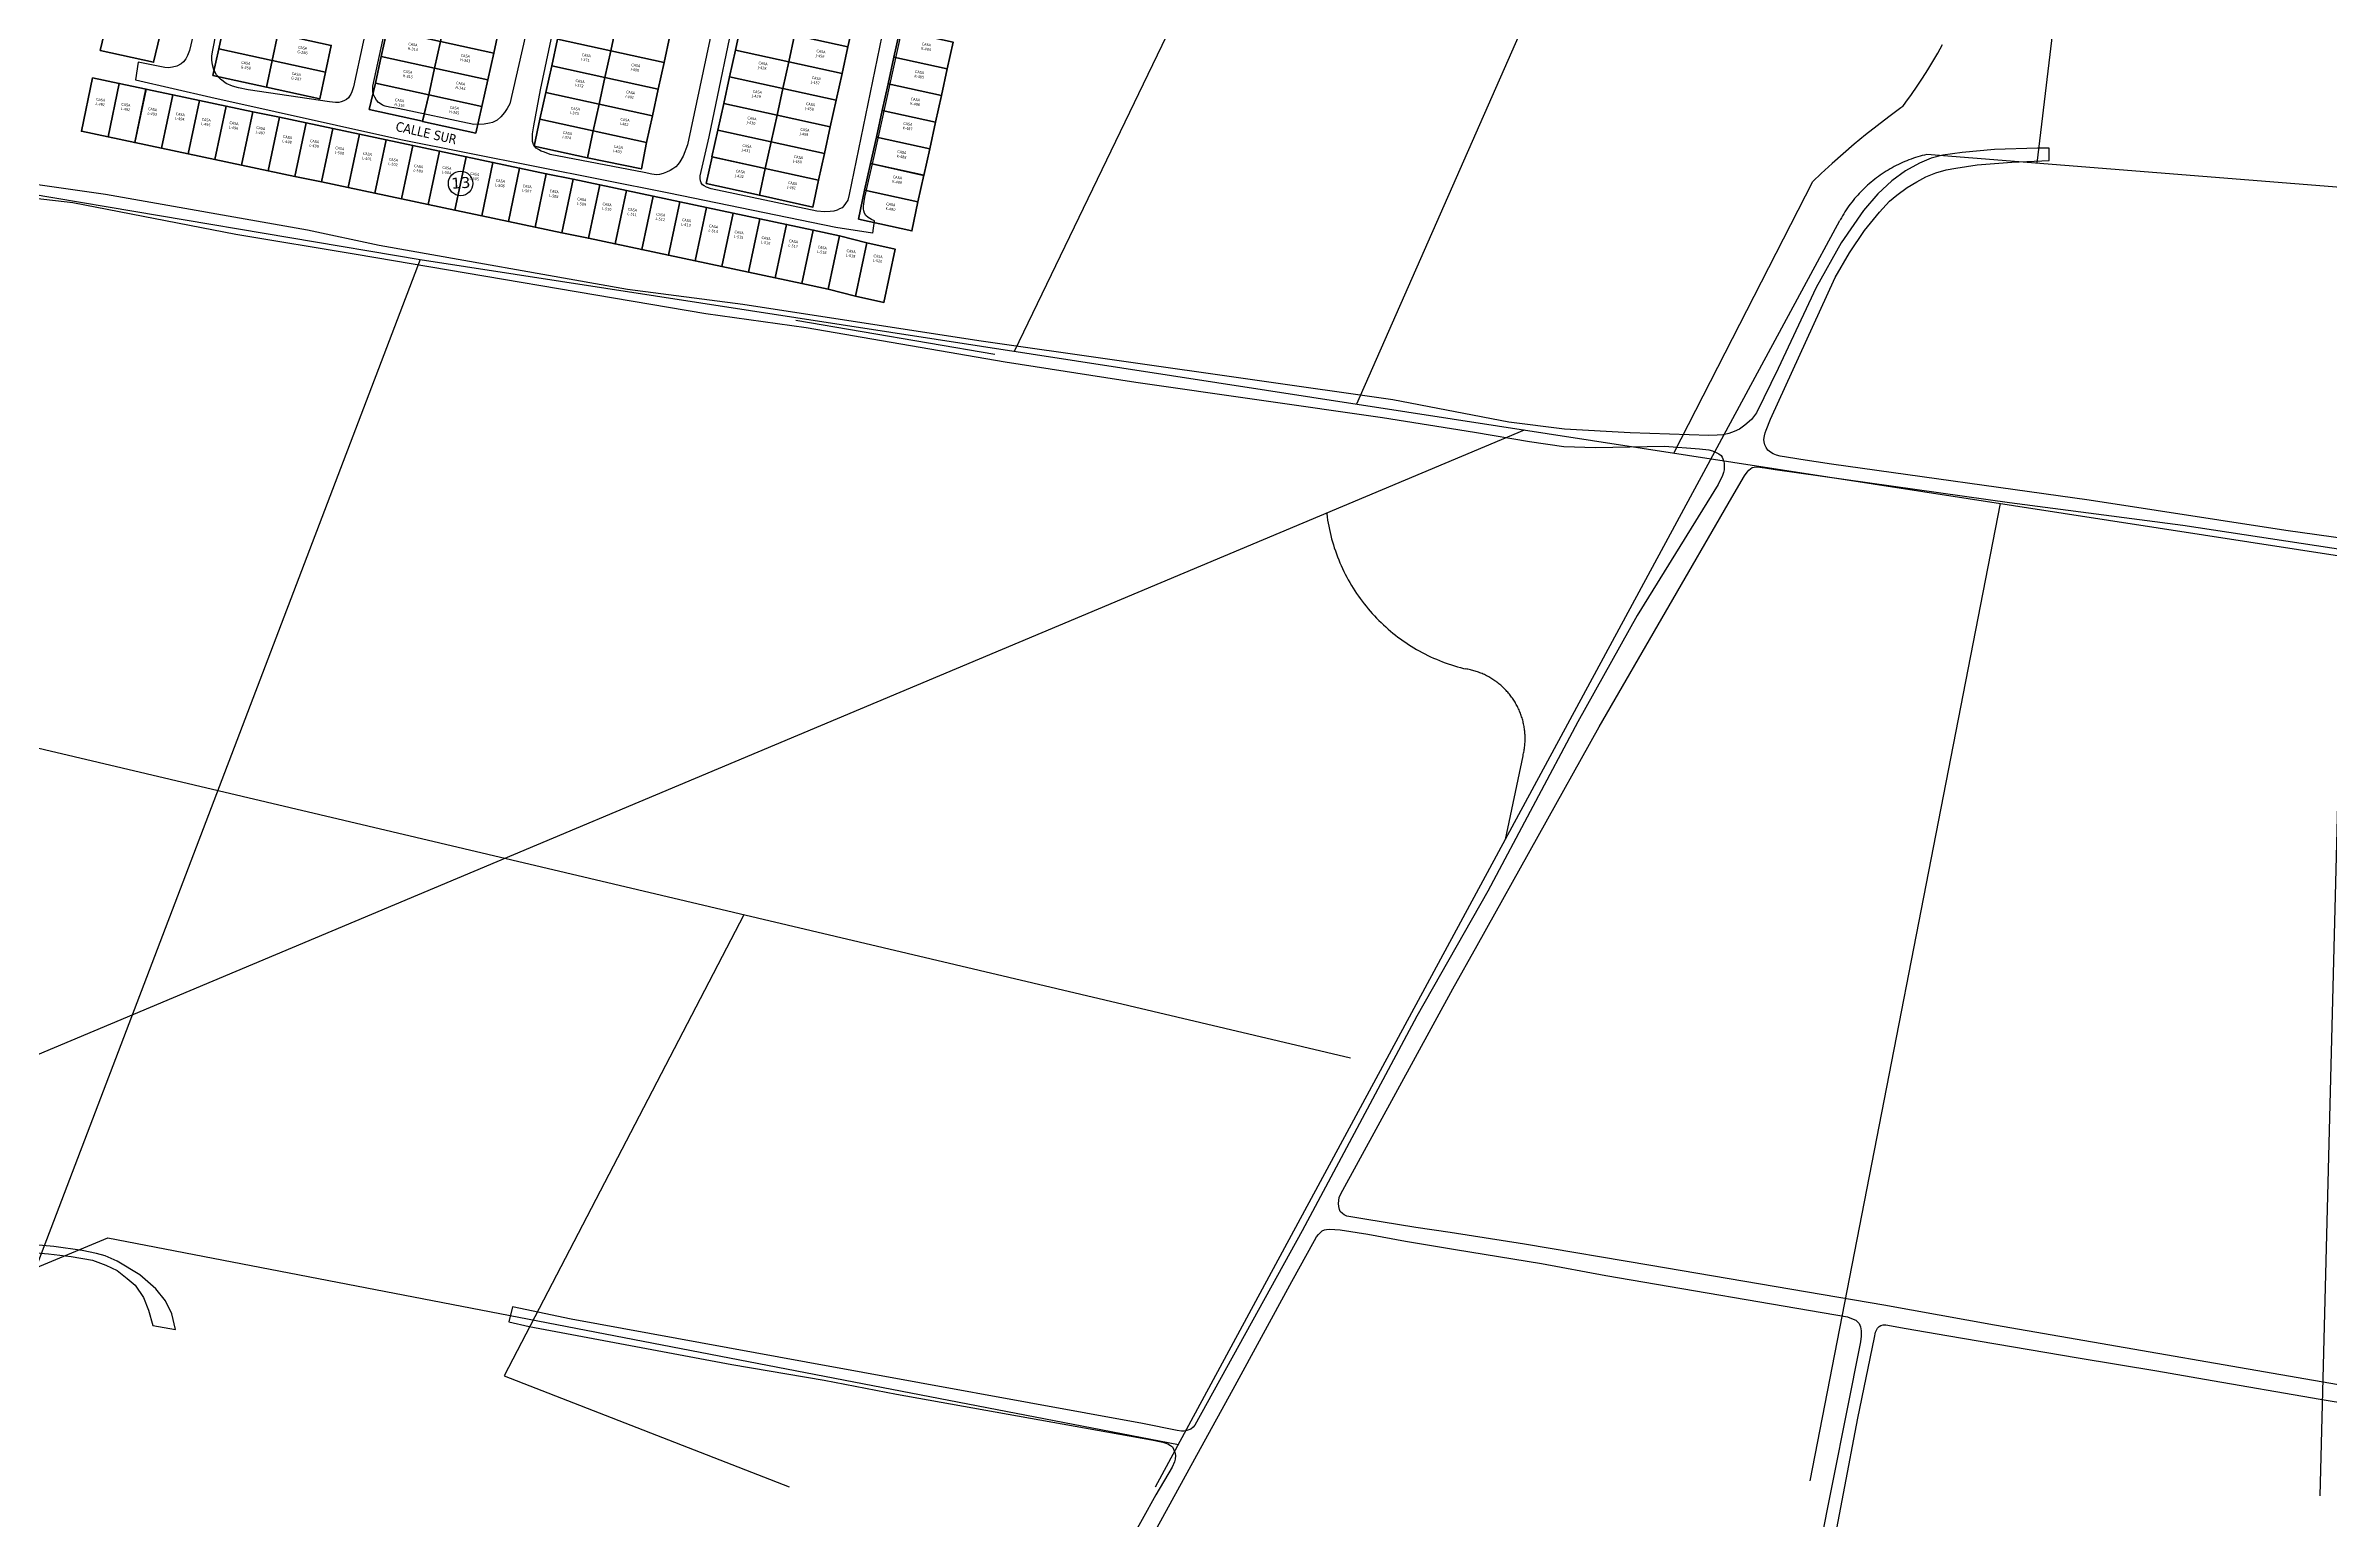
# Model space of a CAD drawing. Header units: metres. Extents: x 2 to 659295185, y -28 to 1124222152.
# Drawn here: x 657504 to 658342, y 1121276 to 1121817 of the extents above; entities that cross this region are included whole.
import ezdxf

# ---------------------------------------------------------------- set-up
doc = ezdxf.new("R2010")
doc.units = ezdxf.units.M
doc.header["$MEASUREMENT"] = 0
for name, color, linetype in [('CALLES', 1, 'CONTINUOUS'), ('MANZANA', 30, 'CONTINUOUS'), ('Numero de manzana', 6, 'CONTINUOUS'), ('Parcelas', 140, 'CONTINUOUS')]:
    doc.layers.add(name, color=color, linetype=linetype)
doc.styles.add('ROMAN', font='verdana.ttf')
doc.styles.get("Standard").update_dxf_attribs({"font": 'tahoma.ttf'})

msp = doc.modelspace()

# ---------------------------------------------------------------- linework, layer by layer
at = {"layer": 'MANZANA', "lineweight": -2}
for p, q in [((657737.4107, 1122071.6856), (657674.2373, 1121795.6841)), ((657747.2315, 1121783.6142), (657769.8746, 1121891.9921)), ((657807.7478, 1121776.3557), (657833.8541, 1121894.4816)), ((657566.2105, 1121856.0295), (657556.7443, 1121815.2877)), ((657756.3102, 1121860.7385), (657739.3567, 1121780.7048)), ((657565.2952, 1121815.3277), (657572.3701, 1121850.8605)), ((657624.4839, 1121836.9333), (657616.8565, 1121801.9505)), ((657685.4619, 1121800.8107), (657692.4379, 1121833.694)), ((657624.0118, 1121802.1637), (657630.0993, 1121830.3247)), ((657811.4831, 1121824.8158), (657798.6114, 1121762.4985)), ((657556.7443, 1121815.2877), (657556.1011, 1121813.4081)), ((657564.9736, 1121813.3281), (657565.2952, 1121815.3277)), ((657537.9943, 1121810.9333), (657536.9356, 1121804.501)), ((657547.7893, 1121809.049), (657537.9943, 1121810.9333)), ((657537.9943, 1121810.9333), (657537.9943, 1121810.9333)), ((657549.1086, 1121808.949), (657547.7893, 1121809.049)), ((657550.5269, 1121809.179), (657549.1086, 1121808.949)), ((657552.1678, 1121809.5189), (657550.5269, 1121809.179)), ((657553.7015, 1121810.2988), (657552.1678, 1121809.5189)), ((657554.5756, 1121811.0786), (657553.7015, 1121810.2988)), ((657555.4497, 1121812.1884), (657554.5756, 1121811.0786)), ((657556.1011, 1121813.4081), (657555.4497, 1121812.1884)), ((657564.9819, 1121811.6685), (657564.9736, 1121813.3281)), ((657565.2045, 1121810.0188), (657564.9819, 1121811.6685)), ((657565.658, 1121808.1392), (657565.2045, 1121810.0188)), ((657566.6475, 1121806.3696), (657565.658, 1121808.1392)), ((657568.0823, 1121804.7199), (657566.6475, 1121806.3696)), ((657536.9356, 1121804.501), (657564.6025, 1121798.1812)), ((657564.6025, 1121798.1812), (657634.2552, 1121782.6744)), ((657570.2757, 1121803.1802), (657568.0823, 1121804.7199)), ((657572.5845, 1121802.1904), (657570.2757, 1121803.1802)), ((657574.7779, 1121801.5405), (657572.5845, 1121802.1904)), ((657578.2906, 1121800.7807), (657574.7779, 1121801.5405)), ((657608.1159, 1121796.3816), (657578.2906, 1121800.7807)), ((657614.358, 1121797.2914), (657613.3767, 1121796.7315)), ((657615.0094, 1121797.8513), (657614.358, 1121797.2914)), ((657615.4464, 1121798.5112), (657615.0094, 1121797.8513)), ((657615.8834, 1121799.181), (657615.4464, 1121798.5112)), ((657616.3205, 1121800.0708), (657615.8834, 1121799.181)), ((657616.8565, 1121801.9505), (657616.3205, 1121800.0708)), ((657624.0201, 1121801.2839), (657624.0118, 1121802.1637)), ((657624.0201, 1121799.9542), (657624.0201, 1121801.2839)), ((657624.251, 1121799.0744), (657624.0201, 1121799.9542)), ((657624.688, 1121798.0746), (657624.251, 1121799.0744)), ((657625.3477, 1121797.0848), (657624.688, 1121798.0746)), ((657626.0156, 1121796.205), (657625.3477, 1121797.0848)), ((657682.9964, 1121787.6434), (657685.4619, 1121800.8107)), ((657610.3093, 1121796.1716), (657608.1159, 1121796.3816)), ((657611.5132, 1121796.1716), (657610.3093, 1121796.1716)), ((657612.3872, 1121796.4016), (657611.5132, 1121796.1716)), ((657613.3767, 1121796.7315), (657612.3872, 1121796.4016)), ((657626.6753, 1121795.7651), (657626.0156, 1121796.205)), ((657627.5493, 1121795.2152), (657626.6753, 1121795.7651)), ((657628.5388, 1121794.8852), (657627.5493, 1121795.2152)), ((657630.0725, 1121794.4553), (657628.5388, 1121794.8852)), ((657633.2554, 1121794.0254), (657630.0725, 1121794.4553)), ((657661.011, 1121788.1056), (657633.2554, 1121794.0254)), ((657667.9045, 1121788.9054), (657666.7006, 1121788.5755)), ((657669.5454, 1121789.6953), (657667.9045, 1121788.9054)), ((657670.9719, 1121790.915), (657669.5454, 1121789.6953)), ((657672.2748, 1121792.5747), (657670.9719, 1121790.915)), ((657673.256, 1121794.0244), (657672.2748, 1121792.5747)), ((657674.2373, 1121795.6841), (657673.256, 1121794.0244)), ((657634.2552, 1121782.6744), (657732.5292, 1121763.0884)), ((657664.8453, 1121788.2356), (657661.011, 1121788.1056)), ((657666.7006, 1121788.5755), (657664.8453, 1121788.2356)), ((657682.4686, 1121783.1043), (657682.5758, 1121784.654)), ((657682.4769, 1121781.8845), (657682.4686, 1121783.1043)), ((657682.9222, 1121780.7848), (657682.4769, 1121781.8845)), ((657682.5758, 1121784.654), (657682.9964, 1121787.6434)), ((657683.252, 1121780.1249), (657682.9222, 1121780.7848)), ((657739.3567, 1121780.7048), (657737.7323, 1121776.4956)), ((657744.0074, 1121769.3271), (657747.2315, 1121783.6142)), ((657683.9117, 1121779.465), (657683.252, 1121780.1249)), ((657684.6785, 1121778.9151), (657683.9117, 1121779.465)), ((657685.668, 1121778.3653), (657684.6785, 1121778.9151)), ((657686.8802, 1121777.9253), (657685.668, 1121778.3653)), ((657688.9581, 1121777.1655), (657686.8802, 1121777.9253)), ((657723.401, 1121770.4569), (657688.9581, 1121777.1655)), ((657735.1184, 1121772.6064), (657734.0217, 1121771.8266)), ((657735.9842, 1121773.6062), (657735.1184, 1121772.6064)), ((657736.5284, 1121774.3861), (657735.9842, 1121773.6062)), ((657737.7323, 1121776.4956), (657736.5284, 1121774.3861)), ((657804.3092, 1121761.5287), (657807.7478, 1121776.3557)), ((658190.9651, 1121773.9662), (658185.828, 1121771.0667)), ((658195.2365, 1121775.7558), (658190.9651, 1121773.9662)), ((658199.615, 1121776.8856), (658195.2365, 1121775.7558)), ((658206.624, 1121777.9054), (658199.615, 1121776.8856)), ((658200.7364, 1121771.4667), (658204.3481, 1121772.1465)), ((658204.3481, 1121772.1465), (658212.124, 1121773.2863)), ((658218.564, 1121778.9551), (658206.624, 1121777.9054)), ((658212.124, 1121773.2863), (658224.8308, 1121774.3361)), ((658234.2311, 1121779.465), (658218.564, 1121778.9551)), ((658224.8308, 1121774.3361), (658238.5189, 1121774.956)), ((658238.5024, 1121779.485), (658234.2311, 1121779.465)), ((658238.5189, 1121774.956), (658238.5024, 1121779.485)), ((657448.5835, 1121767.0276), (657514.039, 1121759.4691)), ((657726.2541, 1121769.917), (657723.401, 1121770.4569)), ((657728.0022, 1121769.707), (657726.2541, 1121769.917)), ((657729.0989, 1121769.817), (657728.0022, 1121769.707)), ((657730.4182, 1121770.1569), (657729.0989, 1121769.817)), ((657731.6139, 1121770.6068), (657730.4182, 1121770.1569)), ((657733.0404, 1121771.2767), (657731.6139, 1121770.6068)), ((657734.0217, 1121771.8266), (657733.0404, 1121771.2767)), ((657744.0074, 1121768.3373), (657744.0074, 1121769.3271)), ((657744.1228, 1121767.4475), (657744.0074, 1121768.3373)), ((657744.3455, 1121766.6776), (657744.1228, 1121767.4475)), ((657744.7907, 1121766.0178), (657744.3455, 1121766.6776)), ((657745.4504, 1121765.5779), (657744.7907, 1121766.0178)), ((657746.3245, 1121765.1379), (657745.4504, 1121765.5779)), ((657748.0808, 1121764.4781), (657746.3245, 1121765.1379)), ((657786.8033, 1121756.3597), (657748.0808, 1121764.4781)), ((658180.9134, 1121767.5075), (658175.7845, 1121762.7284)), ((658185.828, 1121771.0667), (658180.9134, 1121767.5075)), ((658182.6945, 1121762.2085), (658186.5124, 1121764.988)), ((658186.5124, 1121764.988), (658190.0168, 1121767.1075)), ((658190.0168, 1121767.1075), (658193.2904, 1121768.8872)), ((658193.2904, 1121768.8872), (658197.0093, 1121770.3469)), ((658197.0093, 1121770.3469), (658200.7364, 1121771.4667)), ((657514.039, 1121759.4691), (657573.8131, 1121747.8915)), ((657599.9937, 1121749.3412), (657525.9708, 1121762.3985)), ((657732.5292, 1121763.0884), (657793.7298, 1121750.4209)), ((657789.5409, 1121756.1498), (657786.8033, 1121756.3597)), ((657791.6189, 1121756.1598), (657789.5409, 1121756.1498)), ((657793.0454, 1121756.3897), (657791.6189, 1121756.1598)), ((657794.2493, 1121756.7197), (657793.0454, 1121756.3897)), ((657795.1234, 1121757.1696), (657794.2493, 1121756.7197)), ((657795.9974, 1121757.6195), (657795.1234, 1121757.1696)), ((657796.6571, 1121758.2793), (657795.9974, 1121757.6195)), ((657797.3085, 1121759.1692), (657796.6571, 1121758.2793)), ((657798.0671, 1121760.3889), (657797.3085, 1121759.1692)), ((657798.6114, 1121762.4985), (657798.0671, 1121760.3889)), ((657803.8887, 1121758.0894), (657803.9959, 1121758.9792)), ((657803.8887, 1121757.2096), (657803.8887, 1121758.0894)), ((657804.0041, 1121756.4397), (657803.8887, 1121757.2096)), ((657803.9959, 1121758.9792), (657804.3092, 1121761.5287)), ((657804.2268, 1121755.6599), (657804.0041, 1121756.4397)), ((657804.7792, 1121754.7801), (657804.2268, 1121755.6599)), ((658170.4412, 1121756.6197), (658162.2778, 1121744.7521)), ((658175.7845, 1121762.7284), (658170.4412, 1121756.6197)), ((658170.804, 1121749.2112), (658176.3617, 1121755.9898)), ((658176.3617, 1121755.9898), (658180.0724, 1121759.979)), ((658180.0724, 1121759.979), (658182.6945, 1121762.2085)), ((657573.8131, 1121747.8915), (657617.8954, 1121740.5729)), ((657626.3227, 1121743.7023), (657599.9937, 1121749.3412)), ((657793.7298, 1121750.4209), (657807.1149, 1121748.3484)), ((657805.5461, 1121754.0102), (657804.7792, 1121754.7801)), ((657806.7583, 1121753.2404), (657805.5461, 1121754.0102)), ((657807.9621, 1121752.8005), (657806.7583, 1121753.2404)), ((657807.1149, 1121748.3484), (657807.3516, 1121748.3181)), ((657807.3516, 1121748.3181), (657807.9621, 1121752.8005)), ((657807.9621, 1121752.8005), (657807.9621, 1121752.8005)), ((658165.3618, 1121741.0029), (658170.804, 1121749.2112)), ((657617.8954, 1121740.5729), (657746.0936, 1121718.7974)), ((657717.3403, 1121727.6256), (657626.3227, 1121743.7023)), ((658162.2778, 1121744.7521), (658153.1497, 1121728.3454)), ((658160.035, 1121732.0247), (658165.3618, 1121741.0029)), ((658136.3776, 1121680.0453), (658160.035, 1121732.0247)), ((657759.6662, 1121722.0667), (657717.3403, 1121727.6256)), ((657846.1816, 1121708.8394), (657759.6662, 1121722.0667)), ((658153.1497, 1121728.3454), (658139.14, 1121698.6415)), ((657746.0936, 1121718.7974), (657782.8288, 1121713.6484)), ((657779.121, 1121716.3832), (657852.0472, 1121703.8757)), ((657782.8288, 1121713.6484), (657855.7551, 1121701.141)), ((657997.9382, 1121687.1738), (657846.1816, 1121708.8394)), ((657855.7551, 1121701.141), (657903.6717, 1121693.6125)), ((658139.14, 1121698.6415), (658131.2157, 1121682.4548)), ((657903.6717, 1121693.6125), (657994.1368, 1121680.6352)), ((657994.1368, 1121680.6352), (658027.9118, 1121675.2562)), ((658040.495, 1121678.9555), (657997.9382, 1121687.1738)), ((658129.3604, 1121679.9053), (658126.9609, 1121677.9057)), ((658131.2157, 1121682.4548), (658129.3604, 1121679.9053)), ((658134.7532, 1121676.0561), (658136.3776, 1121680.0453)), ((658027.9118, 1121675.2562), (658047.9822, 1121671.9169)), ((658060.8869, 1121676.396), (658040.495, 1121678.9555)), ((658047.9822, 1121671.9169), (658060.5901, 1121670.0873)), ((658084.8906, 1121675.0663), (658060.8869, 1121676.396)), ((658113.8252, 1121674.0865), (658084.8906, 1121675.0663)), ((658116.8927, 1121674.2065), (658113.8252, 1121674.0865)), ((658118.9789, 1121674.3264), (658116.8927, 1121674.2065)), ((658121.0569, 1121674.7763), (658118.9789, 1121674.3264)), ((658123.0276, 1121675.5662), (658121.0569, 1121674.7763)), ((658124.9984, 1121676.456), (658123.0276, 1121675.5662)), ((658126.9609, 1121677.9057), (658124.9984, 1121676.456)), ((658133.9946, 1121672.6268), (658134.209, 1121673.9565)), ((658134.0028, 1121671.737), (658133.9946, 1121672.6268)), ((658134.3327, 1121670.6372), (658134.0028, 1121671.737)), ((658134.209, 1121673.9565), (658134.4234, 1121675.0663)), ((658134.4234, 1121675.0663), (658134.7532, 1121676.0561)), ((658060.5901, 1121670.0873), (658072.2085, 1121669.6974)), ((658072.2085, 1121669.6974), (658097.515, 1121670.1373)), ((658097.515, 1121670.1373), (658110.3455, 1121669.2075)), ((658110.3455, 1121669.2075), (658113.7428, 1121668.7776)), ((658113.7428, 1121668.7776), (658115.0621, 1121668.4476)), ((658115.0621, 1121668.4476), (658116.4887, 1121667.9077)), ((658116.4887, 1121667.9077), (658117.4782, 1121667.3579)), ((658117.4782, 1121667.3579), (658118.245, 1121666.808)), ((658118.245, 1121666.808), (658118.682, 1121666.1481)), ((658118.682, 1121666.1481), (658118.9047, 1121665.5882)), ((658118.9047, 1121665.5882), (658119.2428, 1121664.5984)), ((658119.2428, 1121664.5984), (658119.35, 1121663.8286)), ((658119.35, 1121663.8286), (658119.3582, 1121662.7188)), ((658134.7779, 1121669.6474), (658134.3327, 1121670.6372)), ((658135.4376, 1121668.7576), (658134.7779, 1121669.6474)), ((658136.4271, 1121667.9877), (658135.4376, 1121668.7576)), ((658137.4166, 1121667.3279), (658136.4271, 1121667.9877)), ((658138.6287, 1121666.8979), (658137.4166, 1121667.3279)), ((658139.9398, 1121666.568), (658138.6287, 1121666.8979)), ((658145.3161, 1121665.5982), (658139.9398, 1121666.568)), ((658147.5095, 1121665.2783), (658145.3161, 1121665.5982)), ((658158.6909, 1121663.5586), (658147.5095, 1121665.2783)), ((658253.213, 1121650.3713), (658158.6909, 1121663.5586)), ((658117.1978, 1121656.1801), (658087.4963, 1121608.0499)), ((658118.8222, 1121659.3995), (658117.1978, 1121656.1801)), ((658119.1521, 1121660.5092), (658118.8222, 1121659.3995)), ((658119.3665, 1121661.499), (658119.1521, 1121660.5092)), ((658119.3582, 1121662.7188), (658119.3665, 1121661.499)), ((658122.2607, 1121651.3411), (658126.8207, 1121659.3195)), ((658126.8207, 1121659.3195), (658127.802, 1121660.6492)), ((658127.802, 1121660.6492), (658128.4616, 1121661.4291)), ((658128.4616, 1121661.4291), (658129.113, 1121661.879)), ((658129.113, 1121661.879), (658129.6573, 1121662.3189)), ((658129.6573, 1121662.3189), (658130.4241, 1121662.4389)), ((658130.4241, 1121662.4389), (658131.5208, 1121662.5488)), ((658131.5208, 1121662.5488), (658134.2667, 1121662.2289)), ((658134.2667, 1121662.2289), (658138.101, 1121661.589)), ((658138.101, 1121661.589), (658224.0639, 1121649.5815)), ((658073.5361, 1121567.2882), (658122.2607, 1121651.3411)), ((658224.0639, 1121649.5815), (658287.5487, 1121641.2332)), ((658325.3641, 1121639.3036), (658253.213, 1121650.3713)), ((658287.5487, 1121641.2332), (658347.7516, 1121632.105)), ((658463.2017, 1121619.5676), (658325.3641, 1121639.3036)), ((658087.4963, 1121608.0499), (658065.752, 1121569.1378)), ((658028.8518, 1121487.1245), (658073.5361, 1121567.2882)), ((658065.752, 1121569.1378), (658032.7109, 1121507.0505)), ((658032.7109, 1121507.0505), (658006.7282, 1121461.1498)), ((658019.9381, 1121471.1578), (658028.8518, 1121487.1245)), ((657978.849, 1121396.1031), (658019.9381, 1121471.1578)), ((658006.7282, 1121461.1498), (657964.6662, 1121382.5458)), ((657978.3048, 1121394.6634), (657978.849, 1121396.1031)), ((657977.9915, 1121392.5638), (657978.0904, 1121393.5536)), ((657978.1069, 1121391.454), (657977.9915, 1121392.5638)), ((657978.0904, 1121393.5536), (657978.3048, 1121394.6634)), ((657978.3295, 1121390.3442), (657978.1069, 1121391.454)), ((657978.6594, 1121389.5744), (657978.3295, 1121390.3442)), ((657979.4262, 1121388.8046), (657978.6594, 1121389.5744)), ((657980.0859, 1121388.3646), (657979.4262, 1121388.8046)), ((657981.0754, 1121387.9247), (657980.0859, 1121388.3646)), ((657987.6556, 1121386.745), (657981.0754, 1121387.9247)), ((658006.4066, 1121383.7256), (657987.6556, 1121386.745)), ((657507.0713, 1121376.757), (657485.5826, 1121378.6566)), ((657964.6662, 1121382.5458), (657925.3088, 1121311.2603)), ((657960.9143, 1121363.9496), (657969.1766, 1121378.9166)), ((657969.1766, 1121378.9166), (657969.9353, 1121380.2463)), ((657969.9353, 1121380.2463), (657970.6939, 1121381.1361)), ((657970.6939, 1121381.1361), (657971.4607, 1121381.916)), ((657971.4607, 1121381.916), (657972.005, 1121382.4658)), ((657972.005, 1121382.4658), (657972.879, 1121382.9158)), ((657972.879, 1121382.9158), (657973.6459, 1121383.0257)), ((657973.6459, 1121383.0257), (657974.7426, 1121383.1457)), ((657974.7426, 1121383.1457), (657978.5769, 1121382.8258)), ((657978.5769, 1121382.8258), (657988.777, 1121381.3261)), ((657988.777, 1121381.3261), (658002.5971, 1121378.7366)), ((658002.5971, 1121378.7366), (658020.9111, 1121375.6072)), ((658018.9073, 1121381.906), (658006.4066, 1121383.7256)), ((658046.2176, 1121377.5968), (658018.9073, 1121381.906)), ((657492.0639, 1121375.1473), (657505.1088, 1121374.0975)), ((657505.1088, 1121374.0975), (657513.3381, 1121373.1377)), ((657517.4858, 1121375.2573), (657507.0713, 1121376.757)), ((657513.3381, 1121373.1377), (657521.2294, 1121371.738)), ((657522.6477, 1121374.1775), (657517.4858, 1121375.2573)), ((657521.2294, 1121371.738), (657526.0615, 1121369.8784)), ((657525.8306, 1121373.3077), (657522.6477, 1121374.1775)), ((657530.2174, 1121371.3381), (657525.8306, 1121373.3077)), ((657526.0615, 1121369.8784), (657530.2339, 1121367.9088)), ((657538.5704, 1121366.3891), (657530.2174, 1121371.3381)), ((658020.9111, 1121375.6072), (658052.4927, 1121370.5483)), ((658092.4932, 1121369.8384), (658046.2176, 1121377.5968)), ((658052.4927, 1121370.5483), (658076.0758, 1121366.1192)), ((658177.9202, 1121355.2914), (658092.4932, 1121369.8384)), ((657530.2339, 1121367.9088), (657533.9692, 1121365.0494)), ((657533.9692, 1121365.0494), (657536.8305, 1121362.5099)), ((657536.8305, 1121362.5099), (657539.9227, 1121357.9908)), ((657544.4002, 1121361.2202), (657538.5704, 1121366.3891)), ((657939.3927, 1121324.4776), (657960.9143, 1121363.9496)), ((658076.0758, 1121366.1192), (658164.5702, 1121350.9123)), ((657539.9227, 1121357.9908), (657541.8028, 1121353.3518)), ((657541.8028, 1121353.3518), (657543.3612, 1121347.8329)), ((657547.9294, 1121356.8111), (657544.4002, 1121361.2202)), ((657550.2465, 1121352.062), (657547.9294, 1121356.8111)), ((657675.1628, 1121354.6115), (657673.8682, 1121349.1826)), ((657696.6597, 1121350.0624), (657675.1628, 1121354.6115)), ((658218.5062, 1121347.9529), (658177.9202, 1121355.2914)), ((657543.3612, 1121347.8329), (657551.6978, 1121346.3232)), ((657551.6978, 1121346.3232), (657550.2465, 1121352.062)), ((657673.8682, 1121349.1826), (657681.3307, 1121347.453)), ((657681.3307, 1121347.453), (657755.5763, 1121333.5058)), ((657782.8618, 1121334.2956), (657696.6597, 1121350.0624)), ((658164.5702, 1121350.9123), (658166.1121, 1121350.3724)), ((658166.1121, 1121350.3724), (658167.6459, 1121349.7125)), ((658167.6459, 1121349.7125), (658168.858, 1121348.5028)), ((658168.858, 1121348.5028), (658169.4105, 1121347.293)), ((658169.4105, 1121347.293), (658169.6414, 1121345.8533)), ((658169.6414, 1121345.8533), (658169.6496, 1121343.8637)), ((658174.4734, 1121343.4438), (658174.9022, 1121345.3234)), ((658174.9022, 1121345.3234), (658175.2238, 1121346.0932)), ((658175.2238, 1121346.0932), (658175.5536, 1121346.7631)), ((658175.5536, 1121346.7631), (658176.2051, 1121347.433)), ((658176.2051, 1121347.433), (658176.8647, 1121347.7629)), ((658176.8647, 1121347.7629), (658177.6316, 1121347.9929)), ((658177.6316, 1121347.9929), (658178.6128, 1121347.9929)), ((658178.6128, 1121347.9929), (658186.0671, 1121346.7031)), ((658186.0671, 1121346.7031), (658200.9838, 1121344.1136)), ((658401.2094, 1121316.2393), (658218.5062, 1121347.9529)), ((658169.328, 1121341.7541), (658154.1062, 1121265.0397)), ((658168.4622, 1121313.7698), (658174.4734, 1121343.4438)), ((658169.6496, 1121343.8637), (658169.328, 1121341.7541)), ((658200.9838, 1121344.1136), (658249.2385, 1121335.9153)), ((657755.5763, 1121333.5058), (657789.4667, 1121327.797)), ((657906.1289, 1121311.8302), (657782.8618, 1121334.2956)), ((658249.2385, 1121335.9153), (658277.967, 1121331.1763)), ((658277.967, 1121331.1763), (658295.5142, 1121328.0469)), ((658295.5142, 1121328.0469), (658337.8483, 1121320.8284)), ((657789.4667, 1121327.797), (657816.0101, 1121322.608)), ((657816.0101, 1121322.608), (657909.4438, 1121305.8814)), ((657927.4279, 1121302.6421), (657939.3927, 1121324.4776)), ((658337.8483, 1121320.8284), (658454.4198, 1121301.1024)), ((657918.8523, 1121309.2407), (657906.1289, 1121311.8302)), ((657925.3088, 1121311.2603), (657924.7645, 1121310.4805)), ((658155.4008, 1121245.6937), (658168.4622, 1121313.7698)), ((657909.4438, 1121305.8814), (657913.6161, 1121305.0116)), ((657913.6161, 1121305.0116), (657915.4797, 1121304.3517)), ((657915.4797, 1121304.3517), (657916.362, 1121303.8019)), ((657916.362, 1121303.8019), (657917.1289, 1121303.252)), ((657917.1289, 1121303.252), (657917.5659, 1121302.4821)), ((657920.5014, 1121309.0208), (657918.8523, 1121309.2407)), ((657921.2683, 1121309.0308), (657920.5014, 1121309.0208)), ((657922.365, 1121309.2507), (657921.2683, 1121309.0308)), ((657923.1236, 1121309.4807), (657922.365, 1121309.2507)), ((657923.8905, 1121309.8106), (657923.1236, 1121309.4807)), ((657924.7645, 1121310.4805), (657923.8905, 1121309.8106)), ((657897.0997, 1121247.5333), (657927.4279, 1121302.6421)), ((657917.0547, 1121295.8435), (657911.0682, 1121285.7555)), ((657917.9205, 1121297.8431), (657917.0547, 1121295.8435)), ((657917.5659, 1121302.4821), (657918.0112, 1121301.3823)), ((657918.1349, 1121298.8329), (657917.9205, 1121297.8431)), ((657918.0112, 1121301.3823), (657918.2338, 1121300.1626)), ((657918.2338, 1121300.1626), (657918.1349, 1121298.8329)), ((657911.0682, 1121285.7555), (657863.6711, 1121200.2729))]:
    msp.add_line(p, q, dxfattribs=at)
at = {"layer": 'MANZANA'}
for points in [[(658498.4808, 1122537.4601), (658499.7807, 1122567.2566), (658328.8485, 1122566.2452), (658318.7342, 1122404.4159), (658304.0684, 1122283.044), (658260.0711, 1121991.7513), (658234.0659, 1121773.9123)], [(657859.2575, 1121704.9598), (658019.8363, 1122037.9094), (658108.9632, 1122011.5014), (658114.4649, 1121980.6921), (657984.5946, 1121685.602)], [(658184.8861, 1121794.736), (658185.9904, 1121796.2415), (658188.0758, 1121799.1652), (658190.1099, 1121802.1247), (658192.0919, 1121805.1193), (658194.0215, 1121808.1481), (658195.8978, 1121811.21), (658197.7205, 1121814.3043), (658199.4888, 1121817.4298)], [(658184.8861, 1121794.736), (658184.1081, 1121794.1726), (658179.7692, 1121790.962), (658175.487, 1121787.6761), (658171.2627, 1121784.316), (658167.0977, 1121780.8827), (658162.9933, 1121777.3772), (658158.9507, 1121773.8006), (658154.9711, 1121770.154), (658151.8762, 1121767.2277)], [(657343.1321, 1121758.4251), (657354.5444, 1121786.9557), (657641.3221, 1121738.6191), (657500.4796, 1121368.9075), (657212.6756, 1121413.9881)], [(658193.6888, 1121777.1307), (658193.6781, 1121777.1283), (658192.8489, 1121776.9292), (658192.0233, 1121776.7157), (658191.2016, 1121776.4878), (658190.384, 1121776.2456), (658189.5707, 1121775.9892), (658188.7621, 1121775.7186), (658187.9583, 1121775.434), (658187.1595, 1121775.1353), (658186.3661, 1121774.8228), (658185.5783, 1121774.4965), (658184.7963, 1121774.1565), (658184.0204, 1121773.8028), (658183.2507, 1121773.4357), (658182.4876, 1121773.0552), (658181.7312, 1121772.6615), (658180.9818, 1121772.2546), (658180.2396, 1121771.8347), (658179.5049, 1121771.4019), (658178.7778, 1121770.9564), (658178.0586, 1121770.4982), (658177.3475, 1121770.0275), (658176.6448, 1121769.5445), (658175.9505, 1121769.0494), (658175.2651, 1121768.5421), (658174.5886, 1121768.023), (658173.9212, 1121767.4922), (658173.2632, 1121766.9498), (658172.6148, 1121766.396), (658171.9761, 1121765.8309), (658171.3474, 1121765.2548), (658170.7289, 1121764.6679), (658170.1207, 1121764.0702), (658169.523, 1121763.462), (658168.936, 1121762.8434), (658168.3599, 1121762.2147), (658167.7949, 1121761.5761), (658167.2411, 1121760.9276), (658166.6987, 1121760.2696), (658166.1678, 1121759.6023), (658165.6487, 1121758.9258), (658165.1415, 1121758.2403), (658164.6463, 1121757.5461), (658164.1633, 1121756.8433), (658163.6927, 1121756.1322), (658163.2345, 1121755.4131), (658162.7889, 1121754.686), (658162.3562, 1121753.9512), (658161.9362, 1121753.2091), (658161.7792, 1121752.9234)], [(658346.6349, 1121629.6862), (658345.5346, 1121765.0271), (658193.6888, 1121777.1307)], [(658101.0022, 1121667.6233), (658151.8762, 1121767.2277)], [(657910.9035, 1121288.5833), (658161.7792, 1121752.9234)], [(657641.3221, 1121738.6191), (658346.6349, 1121629.6862), (658337.8323, 1121285.2823)], [(658046.1055, 1121676.1019), (657365.3518, 1121390.0735)], [(658220.5551, 1121649.1588), (658150.7758, 1121290.784)], [(657973.6753, 1121645.6693), (657973.7075, 1121645.4019), (657973.8598, 1121644.2456), (657974.0321, 1121643.0922), (657974.2246, 1121641.942), (657974.4371, 1121640.7954), (657974.6696, 1121639.6526), (657974.9221, 1121638.514), (657975.1943, 1121637.38), (657975.4863, 1121636.251), (657975.7979, 1121635.1272), (657976.1292, 1121634.009), (657976.4799, 1121632.8968), (657976.8499, 1121631.7908), (657977.2392, 1121630.6915), (657977.6476, 1121629.5992), (657978.075, 1121628.5141), (657978.5213, 1121627.4367), (657978.9863, 1121626.3672), (657979.4699, 1121625.306), (657979.972, 1121624.2534), (657980.4924, 1121623.2097), (657981.0308, 1121622.1753), (657981.5873, 1121621.1504), (657982.1616, 1121620.1354), (657982.7535, 1121619.1306), (657983.3628, 1121618.1362), (657983.9894, 1121617.1526), (657984.6331, 1121616.1802), (657985.2936, 1121615.2191), (657985.9708, 1121614.2696), (657986.6645, 1121613.3322), (657987.3745, 1121612.407), (657988.1005, 1121611.4943), (657988.8422, 1121610.5944), (657989.5996, 1121609.7076), (657990.3724, 1121608.8342), (657991.1603, 1121607.9744), (657991.963, 1121607.1284), (657992.7804, 1121606.2966), (657993.6122, 1121605.4792), (657994.4582, 1121604.6765), (657995.318, 1121603.8886), (657996.1914, 1121603.1158), (657997.0782, 1121602.3585), (657997.9781, 1121601.6167), (657998.8907, 1121600.8907), (657999.816, 1121600.1807), (658000.7534, 1121599.4871), (658001.7028, 1121598.8098), (658002.6639, 1121598.1493), (658003.6364, 1121597.5056), (658004.62, 1121596.879), (658005.6143, 1121596.2697), (658006.6192, 1121595.6778), (658007.6342, 1121595.1035), (658008.6591, 1121594.5471), (658009.6935, 1121594.0086), (658010.7372, 1121593.4882), (658011.7898, 1121592.9861), (658012.851, 1121592.5025), (658013.9205, 1121592.0375), (658014.9979, 1121591.5912), (658016.0829, 1121591.1638), (658017.1753, 1121590.7554), (658018.2746, 1121590.3661), (658019.3806, 1121589.9961), (658020.4928, 1121589.6454), (658021.611, 1121589.3142), (658022.7347, 1121589.0025), (658023.8638, 1121588.7105), (658024.6134, 1121588.5282)], [(657296.9182, 1121607.6796), (657982.425, 1121445.9308)], [(658045.6348, 1121556.6069), (658045.6565, 1121556.6934), (658045.762, 1121557.1329), (658045.8598, 1121557.5741), (658045.9499, 1121558.0169), (658046.0323, 1121558.4613), (658046.1069, 1121558.907), (658046.1737, 1121559.354), (658046.2327, 1121559.8021), (658046.2838, 1121560.2511), (658046.3271, 1121560.7009), (658046.3626, 1121561.1515), (658046.3902, 1121561.6026), (658046.4099, 1121562.0541), (658046.4217, 1121562.5059), (658046.4257, 1121562.9578), (658046.4217, 1121563.4097), (658046.4099, 1121563.8615), (658046.3902, 1121564.313), (658046.3626, 1121564.7641), (658046.3271, 1121565.2146), (658046.2838, 1121565.6645), (658046.2327, 1121566.1135), (658046.1737, 1121566.5616), (658046.1069, 1121567.0085), (658046.0323, 1121567.4543), (658045.9499, 1121567.8986), (658045.8598, 1121568.3415), (658045.762, 1121568.7827), (658045.6565, 1121569.2221), (658045.5433, 1121569.6597), (658045.4226, 1121570.0952), (658045.2942, 1121570.5285), (658045.1583, 1121570.9595), (658045.0149, 1121571.3881), (658044.8641, 1121571.8141), (658044.7058, 1121572.2374), (658044.5402, 1121572.6579), (658044.3672, 1121573.0754), (658044.187, 1121573.4899), (658043.9996, 1121573.9011), (658043.805, 1121574.309), (658043.6034, 1121574.7135), (658043.3947, 1121575.1144), (658043.179, 1121575.5115), (658042.9565, 1121575.9049), (658042.7271, 1121576.2943), (658042.491, 1121576.6796), (658042.2482, 1121577.0608), (658041.9987, 1121577.4376), (658041.7428, 1121577.8101), (658041.4803, 1121578.178), (658041.2115, 1121578.5413), (658040.9364, 1121578.8998), (658040.655, 1121579.2535), (658040.3676, 1121579.6022), (658040.0741, 1121579.9459), (658039.7746, 1121580.2844), (658039.4693, 1121580.6176), (658039.1582, 1121580.9454), (658038.8414, 1121581.2677), (658038.5191, 1121581.5845), (658038.1913, 1121581.8956), (658037.8581, 1121582.2009), (658037.5196, 1121582.5004), (658037.1759, 1121582.7939), (658036.8272, 1121583.0813), (658036.4735, 1121583.3627), (658036.115, 1121583.6378), (658035.7517, 1121583.9066), (658035.3838, 1121584.169), (658035.0113, 1121584.425), (658034.6345, 1121584.6745), (658034.2533, 1121584.9173), (658033.868, 1121585.1534), (658033.4786, 1121585.3828), (658033.0852, 1121585.6053), (658032.6881, 1121585.821), (658032.2872, 1121586.0297), (658031.8827, 1121586.2313), (658031.4748, 1121586.4259), (658031.0636, 1121586.6133), (658030.6491, 1121586.7935), (658030.2316, 1121586.9664), (658029.8111, 1121587.1321), (658029.3878, 1121587.2903), (658028.9618, 1121587.4412), (658028.5332, 1121587.5846), (658028.1022, 1121587.7205), (658027.6689, 1121587.8489), (658027.2334, 1121587.9696), (658026.7959, 1121588.0828), (658026.3564, 1121588.1883), (658025.9152, 1121588.2861), (658025.4723, 1121588.3762), (658025.028, 1121588.4586), (658024.6134, 1121588.5282)], [(658045.6348, 1121556.6069), (658039.1536, 1121525.9585)], [(657760.0165, 1121498.4092), (657672.1314, 1121329.2956), (657776.6629, 1121288.5833)], [(657500.4796, 1121368.9075), (657526.8876, 1121379.9109), (657919.3347, 1121304.1886)]]:
    msp.add_lwpolyline(points, dxfattribs=at)
at = {"layer": 'MANZANA', "lineweight": -2}
msp.add_lwpolyline([(657525.9708, 1121762.3985), (657472.6779, 1121770.007)], dxfattribs=at)
at = {"layer": 'Numero de manzana', "lineweight": -2}
msp.add_circle((657656.1718, 1121766.4987), 4.5001, dxfattribs=at)
at = {"layer": 'Parcelas', "lineweight": 40}
for points in [[(657778.5936, 1121820.812), (657798.13, 1121816.5309), (657800.2706, 1121826.2991), (657780.7342, 1121830.5803), (657778.5936, 1121820.812)], [(657524.073, 1121815.2187), (657543.6094, 1121810.9375), (657545.8836, 1121820.6211), (657526.3472, 1121824.9023), (657524.073, 1121815.2187)], [(657567.5118, 1121815.8816), (657587.0482, 1121811.6004), (657589.1888, 1121821.3686), (657569.6524, 1121825.6498), (657567.5118, 1121815.8816)], [(657627.1035, 1121813.0601), (657646.6399, 1121808.7789), (657648.7805, 1121818.5471), (657629.2441, 1121822.8283), (657627.1035, 1121813.0601)], [(657648.7805, 1121818.5471), (657668.3169, 1121814.2659), (657670.4575, 1121824.0342), (657650.9211, 1121828.3153), (657648.7805, 1121818.5471)], [(657691.7009, 1121819.3789), (657711.2373, 1121815.0978), (657713.3779, 1121824.866), (657693.8415, 1121829.1471), (657691.7009, 1121819.3789)], [(657711.2373, 1121815.0978), (657730.7737, 1121810.8166), (657732.9143, 1121820.5848), (657713.3779, 1121824.866), (657711.2373, 1121815.0978)], [(657756.9166, 1121815.325), (657776.453, 1121811.0438), (657778.5936, 1121820.812), (657759.0572, 1121825.0932), (657756.9166, 1121815.325)], [(657815.0234, 1121812.8289), (657834.5598, 1121808.5477), (657836.7004, 1121818.3159), (657817.164, 1121822.5971), (657815.0234, 1121812.8289)], [(657565.3046, 1121806.0756), (657585.0011, 1121801.8106), (657587.0482, 1121811.6004), (657567.5118, 1121815.8816), (657565.3046, 1121806.0756)], [(657587.0482, 1121811.6004), (657606.5846, 1121807.3192), (657608.7252, 1121817.0874), (657589.1888, 1121821.3686), (657587.0482, 1121811.6004)], [(657646.6399, 1121808.7789), (657666.1764, 1121804.4977), (657668.3169, 1121814.2659), (657648.7805, 1121818.5471), (657646.6399, 1121808.7789)], [(657689.5603, 1121809.6107), (657709.0967, 1121805.3296), (657711.2373, 1121815.0978), (657691.7009, 1121819.3789), (657689.5603, 1121809.6107)], [(657709.0967, 1121805.3296), (657728.6331, 1121801.0484), (657730.7737, 1121810.8166), (657711.2373, 1121815.0978), (657709.0967, 1121805.3296)], [(657754.776, 1121805.5568), (657774.3124, 1121801.2756), (657776.453, 1121811.0438), (657756.9166, 1121815.325), (657754.776, 1121805.5568)], [(657776.453, 1121811.0438), (657795.9894, 1121806.7627), (657798.13, 1121816.5309), (657778.5936, 1121820.812), (657776.453, 1121811.0438)], [(657585.0011, 1121801.8106), (657604.535, 1121797.4679), (657606.5846, 1121807.3192), (657587.0482, 1121811.6004), (657585.0011, 1121801.8106)], [(657624.9341, 1121803.2982), (657644.4705, 1121799.017), (657646.6111, 1121808.7852), (657627.0747, 1121813.0664), (657624.9341, 1121803.2982)], [(657644.4705, 1121799.017), (657664.0069, 1121794.7359), (657666.1475, 1121804.5041), (657646.6111, 1121808.7852), (657644.4705, 1121799.017)], [(657687.4197, 1121799.8425), (657706.9561, 1121795.5614), (657709.0967, 1121805.3296), (657689.5603, 1121809.6107), (657687.4197, 1121799.8425)], [(657752.6354, 1121795.7886), (657772.1718, 1121791.5074), (657774.3124, 1121801.2756), (657754.776, 1121805.5568), (657752.6354, 1121795.7886)], [(657774.3124, 1121801.2756), (657793.8488, 1121796.9945), (657795.9894, 1121806.7627), (657776.453, 1121811.0438), (657774.3124, 1121801.2756)], [(657812.8828, 1121803.0607), (657832.4192, 1121798.7795), (657834.5598, 1121808.5477), (657815.0234, 1121812.8289), (657812.8828, 1121803.0607)], [(657622.6581, 1121793.5732), (657642.1945, 1121789.292), (657644.4705, 1121799.017), (657624.9341, 1121803.2982), (657622.6581, 1121793.5732)], [(657642.2064, 1121789.2662), (657661.7429, 1121784.985), (657664.0069, 1121794.7359), (657644.4703, 1121799.0171), (657642.2064, 1121789.2662)], [(657685.2503, 1121790.0806), (657704.7867, 1121785.7995), (657706.9273, 1121795.5677), (657687.3908, 1121799.8488), (657685.2503, 1121790.0806)], [(657706.9561, 1121795.5614), (657726.4925, 1121791.2802), (657728.6331, 1121801.0484), (657709.0967, 1121805.3296), (657706.9561, 1121795.5614)], [(657772.1718, 1121791.5074), (657791.7083, 1121787.2263), (657793.8488, 1121796.9945), (657774.3124, 1121801.2756), (657772.1718, 1121791.5074)], [(657810.7422, 1121793.2925), (657830.2787, 1121789.0113), (657832.4192, 1121798.7795), (657812.8828, 1121803.0607), (657810.7422, 1121793.2925)], [(657683.1076, 1121780.1816), (657702.644, 1121775.9004), (657704.7867, 1121785.7995), (657685.2503, 1121790.0806), (657683.1076, 1121780.1816)], [(657704.7867, 1121785.7995), (657724.3231, 1121781.5183), (657726.4637, 1121791.2865), (657706.9273, 1121795.5677), (657704.7867, 1121785.7995)], [(657750.4948, 1121786.0204), (657770.0313, 1121781.7392), (657772.1718, 1121791.5074), (657752.6354, 1121795.7886), (657750.4948, 1121786.0204)], [(657770.0313, 1121781.7392), (657789.5677, 1121777.458), (657791.7083, 1121787.2263), (657772.1718, 1121791.5074), (657770.0313, 1121781.7392)], [(657808.6017, 1121783.5243), (657828.1381, 1121779.2431), (657830.2787, 1121789.0113), (657810.7422, 1121793.2925), (657808.6017, 1121783.5243)], [(657702.644, 1121775.9004), (657722.4657, 1121771.8199), (657724.3231, 1121781.5183), (657704.7867, 1121785.7995), (657702.644, 1121775.9004)], [(657748.3254, 1121776.2585), (657767.8618, 1121771.9773), (657770.0024, 1121781.7455), (657750.466, 1121786.0267), (657748.3254, 1121776.2585)], [(657767.8618, 1121771.9773), (657787.3982, 1121767.6962), (657789.5388, 1121777.4644), (657770.0024, 1121781.7455), (657767.8618, 1121771.9773)], [(657806.4611, 1121773.7561), (657825.9975, 1121769.4749), (657828.1381, 1121779.2431), (657808.6017, 1121783.5243), (657806.4611, 1121773.7561)], [(657746.1832, 1121766.434), (657765.7196, 1121762.1528), (657767.8618, 1121771.9773), (657748.3357, 1121776.2562), (657746.1832, 1121766.434)], [(657765.7196, 1121762.1528), (657785.3315, 1121757.8148), (657787.3982, 1121767.6962), (657767.8618, 1121771.9773), (657765.7196, 1121762.1528)], [(657804.2916, 1121763.9942), (657823.828, 1121759.713), (657825.9686, 1121769.4812), (657806.4322, 1121773.7624), (657804.2916, 1121763.9942)], [(657802.082, 1121753.4089), (657821.6184, 1121749.1277), (657823.828, 1121759.713), (657804.2916, 1121763.9942), (657802.082, 1121753.4089)]]:
    msp.add_lwpolyline(points, dxfattribs=at)
at = {"layer": 'Parcelas', "lineweight": 40, "ltscale": 2}
for points in [[(657521.2634, 1121805.2328), (657517.1319, 1121785.6642), (657526.9162, 1121783.5985), (657531.0477, 1121803.1671), (657521.2634, 1121805.2328)], [(657531.0477, 1121803.1671), (657526.9162, 1121783.5985), (657536.7005, 1121781.5327), (657540.832, 1121801.1013), (657531.0477, 1121803.1671)], [(657540.8259, 1121801.0724), (657536.6944, 1121781.5038), (657546.4787, 1121779.438), (657550.6102, 1121799.0066), (657540.8259, 1121801.0724)], [(657550.6102, 1121799.0066), (657546.4787, 1121779.438), (657556.263, 1121777.3722), (657560.3945, 1121796.9408), (657550.6102, 1121799.0066)], [(657560.3945, 1121796.9408), (657556.263, 1121777.3722), (657566.0473, 1121775.3064), (657570.1788, 1121794.875), (657560.3945, 1121796.9408)], [(657570.1788, 1121794.875), (657566.0473, 1121775.3064), (657575.8316, 1121773.2406), (657579.9631, 1121792.8092), (657570.1788, 1121794.875)], [(657579.9631, 1121792.8092), (657575.8316, 1121773.2406), (657585.6159, 1121771.1749), (657589.7474, 1121790.7435), (657579.9631, 1121792.8092)], [(657589.7474, 1121790.7435), (657585.6159, 1121771.1749), (657595.4002, 1121769.1091), (657599.5317, 1121788.6777), (657589.7474, 1121790.7435)], [(657599.5317, 1121788.6777), (657595.4002, 1121769.1091), (657605.1845, 1121767.0433), (657609.3161, 1121786.6119), (657599.5317, 1121788.6777)], [(657609.3161, 1121786.6119), (657605.1845, 1121767.0433), (657614.9688, 1121764.9775), (657619.1004, 1121784.5461), (657609.3161, 1121786.6119)], [(657619.1004, 1121784.5461), (657614.9688, 1121764.9775), (657624.7531, 1121762.9117), (657628.8847, 1121782.4803), (657619.1004, 1121784.5461)], [(657628.8847, 1121782.4803), (657624.7531, 1121762.9117), (657634.5374, 1121760.8459), (657638.669, 1121780.4145), (657628.8847, 1121782.4803)], [(657638.669, 1121780.4145), (657634.5374, 1121760.8459), (657644.3217, 1121758.7802), (657648.4533, 1121778.3488), (657638.669, 1121780.4145)], [(657648.4533, 1121778.3488), (657644.3217, 1121758.7802), (657654.106, 1121756.7144), (657658.2376, 1121776.283), (657648.4533, 1121778.3488)], [(657658.2376, 1121776.283), (657654.106, 1121756.7144), (657663.8903, 1121754.6486), (657668.0219, 1121774.2172), (657658.2376, 1121776.283)], [(657668.0219, 1121774.2172), (657663.8903, 1121754.6486), (657673.6746, 1121752.5828), (657677.8062, 1121772.1514), (657668.0219, 1121774.2172)], [(657677.8062, 1121772.1514), (657673.6746, 1121752.5828), (657683.4589, 1121750.517), (657687.5905, 1121770.0856), (657677.8062, 1121772.1514)], [(657687.5905, 1121770.0856), (657683.4589, 1121750.517), (657693.2432, 1121748.4513), (657697.3748, 1121768.0199), (657687.5905, 1121770.0856)], [(657697.3748, 1121768.0199), (657693.2432, 1121748.4513), (657703.0275, 1121746.3855), (657707.1591, 1121765.9541), (657697.3748, 1121768.0199)], [(657707.1591, 1121765.9541), (657703.0275, 1121746.3855), (657712.8118, 1121744.3197), (657716.9434, 1121763.8883), (657707.1591, 1121765.9541)], [(657716.9434, 1121763.8883), (657712.8118, 1121744.3197), (657722.5961, 1121742.2539), (657726.7277, 1121761.8225), (657716.9434, 1121763.8883)], [(657726.7277, 1121761.8225), (657722.5961, 1121742.2539), (657732.3804, 1121740.1881), (657736.512, 1121759.7567), (657726.7277, 1121761.8225)], [(657736.512, 1121759.7567), (657732.3804, 1121740.1881), (657742.1647, 1121738.1223), (657746.2963, 1121757.6909), (657736.512, 1121759.7567)], [(657746.2963, 1121757.6909), (657742.1647, 1121738.1223), (657751.949, 1121736.0566), (657756.0806, 1121755.6252), (657746.2963, 1121757.6909)], [(657756.0806, 1121755.6252), (657751.949, 1121736.0566), (657761.7333, 1121733.9908), (657765.8649, 1121753.5594), (657756.0806, 1121755.6252)], [(657765.8649, 1121753.5594), (657761.7333, 1121733.9908), (657771.5176, 1121731.925), (657775.6492, 1121751.4936), (657765.8649, 1121753.5594)], [(657775.6492, 1121751.4936), (657771.5176, 1121731.925), (657781.3019, 1121729.8592), (657785.4335, 1121749.4278), (657765.8649, 1121753.5594)], [(657785.4335, 1121749.4278), (657781.3019, 1121729.8592), (657790.9662, 1121727.7121), (657795.0977, 1121747.2807), (657785.4335, 1121749.4278)], [(657795.0977, 1121747.2807), (657790.9662, 1121727.7121), (657800.9587, 1121725.1604), (657805.0903, 1121744.729), (657795.0977, 1121747.2807)], [(657805.0903, 1121744.729), (657800.9587, 1121725.1604), (657811.3482, 1121722.8711), (657815.4797, 1121742.4397), (657805.0903, 1121744.729)]]:
    msp.add_lwpolyline(points, dxfattribs=at)

# ---------------------------------------------------------------- texts
at = {"layer": 'CALLES', "color": 0}
msp.add_text('CALLE SUR', height=3.5001, rotation=347.2130778, dxfattribs=at).set_placement((657632.1013, 1121785.8527))
at = {"layer": 'Numero de manzana', "lineweight": -2, "style": 'ROMAN'}
msp.add_text('13', height=4, rotation=3.4915349, dxfattribs=at).set_placement((657652.8862, 1121764.5403))
at = {"layer": 'Parcelas', "lineweight": 40, "char_height": 1, "width": 6.941503, "attachment_point": 1, "rotation": 351.9563626}
for s, insert in [('CASA\\PG-286', (657596.6589, 1121816.9605)), ('CASA\\PH-314', (657637.1152, 1121818.1681)), ('CASA\\PH-343', (657656.3369, 1121814.0062)), ('CASA\\PI-371', (657700.6549, 1121814.2224)), ('CASA\\PJ-456', (657786.7213, 1121815.6035)), ('CASA\\PK-484', (657825.335, 1121818.195)), ('CASA\\PG-258', (657575.8594, 1121811.381)), ('CASA\\PG-287', (657594.369, 1121807.337)), ('CASA\\PH-315', (657635.2641, 1121808.183)), ('CASA\\PI-400', (657718.8107, 1121810.5243)), ('CASA\\PJ-428', (657765.4748, 1121811.2052)), ('CASA\\PJ-457', (657784.9977, 1121805.8213)), ('CASA\\PK-485', (657822.858, 1121808.0518)), ('CASA\\PL-491', (657522.6347, 1121797.9291)), ('CASA\\PH-316', (657632.2135, 1121797.6793)), ('CASA\\PH-344', (657654.597, 1121803.854)), ('CASA\\PI-372', (657698.3974, 1121804.7287)), ('CASA\\PI-401', (657716.9029, 1121800.5794)), ('CASA\\PJ-429', (657763.3757, 1121800.8346)), ('CASA\\PK-486', (657821.3356, 1121798.0013)), ('CASA\\PL-492', (657531.8961, 1121796.0936)), ('CASA\\PL-493', (657541.692, 1121794.4103)), ('CASA\\PL-494', (657551.8039, 1121792.5693)), ('CASA\\PL-495', (657561.3364, 1121790.5704)), ('CASA\\PL-496', (657571.5259, 1121789.3036)), ('CASA\\PH-345', (657652.3058, 1121794.9669)), ('CASA\\PI-373', (657696.6667, 1121794.6322)), ('CASA\\PI-402', (657714.8733, 1121790.5936)), ('CASA\\PJ-430', (657761.4197, 1121791.0664)), ('CASA\\PJ-458', (657782.8496, 1121796.2585)), ('CASA\\PK-487', (657818.5597, 1121789.0339)), ('CASA\\PL-497', (657581.3218, 1121787.5151)), ('CASA\\PL-498', (657591.1177, 1121784.2012)), ('CASA\\PL-499', (657601.0415, 1121782.6685)), ('CASA\\PI-374', (657693.8099, 1121785.6873)), ('CASA\\PI-403', (657712.4289, 1121780.5899)), ('CASA\\PJ-431', (657759.5831, 1121780.9527)), ('CASA\\PJ-459', (657780.8222, 1121786.9098)), ('CASA\\PL-500', (657610.3107, 1121780.091)), ('CASA\\PL-501', (657620.4451, 1121778.0216)), ('CASA\\PL-502', (657629.9777, 1121775.9176)), ('CASA\\PL-503', (657639.1942, 1121773.4979)), ('CASA\\PL-504', (657649.5694, 1121772.9192)), ('CASA\\PJ-460', (657778.4287, 1121776.8567)), ('CASA\\PK-488', (657816.3502, 1121778.6918)), ('CASA\\PL-505', (657659.7756, 1121770.6719)), ('CASA\\PL-506', (657669.189, 1121768.1623)), ('CASA\\PL-507', (657678.9849, 1121766.1635)), ('CASA\\PL-508', (657688.8861, 1121764.2698)), ('CASA\\PJ-432', (657757.1474, 1121771.5679)), ('CASA\\PJ-461', (657776.276, 1121767.3282)), ('CASA\\PK-489', (657814.728, 1121769.4238)), ('CASA\\PL-509', (657699.0273, 1121761.3641)), ('CASA\\PL-510', (657708.2965, 1121759.5231)), ('CASA\\PL-511', (657717.6184, 1121757.5768)), ('CASA\\PL-512', (657727.9613, 1121755.778)), ('CASA\\PK-490', (657812.3013, 1121759.5146)), ('CASA\\PL-513', (657737.3885, 1121753.7266)), ('CASA\\PL-514', (657747.3424, 1121751.4646)), ('CASA\\PL-515', (657756.6876, 1121749.2772)), ('CASA\\PL-516', (657766.5887, 1121747.1731)), ('CASA\\PL-517', (657776.648, 1121745.9632)), ('CASA\\PL-518', (657787.1612, 1121743.7076)), ('CASA\\PL-519', (657797.7433, 1121742.3699)), ('CASA\\PL-520', (657807.6357, 1121740.5072))]:
    msp.add_mtext(s, dxfattribs=dict(at, insert=insert))

doc.saveas('drawing.dxf')
